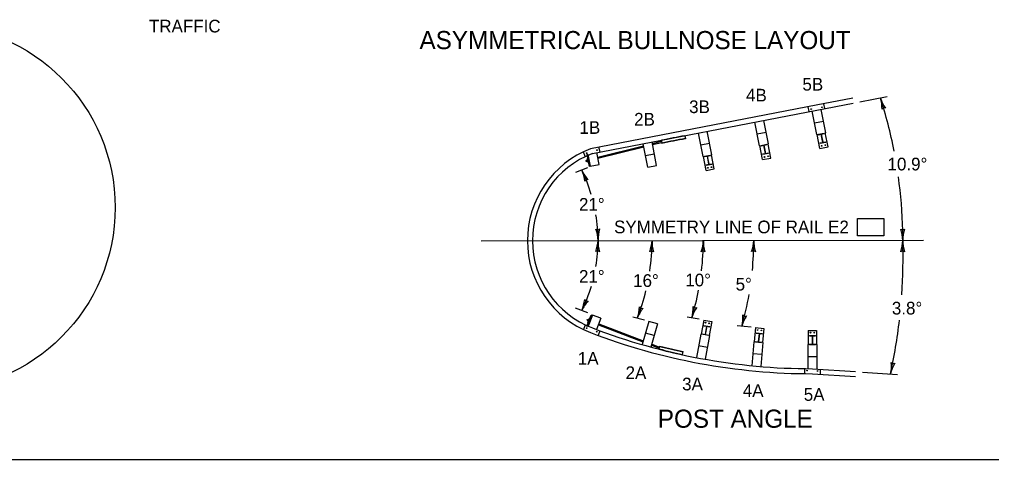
# Model space of a CAD drawing. Extents: x 503 to 668, y 294 to 394.
# Drawn here: x 586.2 to 639.8, y 293.6 to 317.8 of the extents above; entities that cross this region are included whole.
import ezdxf

# ---------------------------------------------------------------- set-up
doc = ezdxf.new("R2010")
doc.units = 0
for name, color, linetype in [('Level 1', 7, 'Continuous'), ('Level 10', 7, 'Continuous'), ('Level 2', 7, 'Continuous'), ('R_OR_NAMEBOUND_PR', 7, 'Continuous'), ('R_PL_GRAILLT_PR', 7, 'Continuous'), ('R_TS_DIM_PR', 7, 'Continuous')]:
    doc.layers.add(name, color=color, linetype=linetype)

msp = doc.modelspace()

# ---------------------------------------------------------------- linework, layer by layer
at = {"layer": 'Level 1'}
msp.add_lwpolyline([(632.458, 306.84), (633.909, 306.84), (633.909, 305.888), (632.458, 305.888)], close=True, dxfattribs=at)
at = {"layer": 'Level 2'}
for p, q in [((632.578, 313.276), (634.086, 313.566)), ((617.564, 309.631), (616.893, 309.374)), ((611.703, 305.613), (636.1, 305.658)), ((617.577, 301.642), (616.893, 301.904)), ((620.696, 301.233), (620.065, 301.41)), ((623.722, 301.292), (623.065, 301.413)), ((626.585, 300.853), (625.825, 300.923)), ((632.721, 298.381), (634.655, 298.252))]:
    msp.add_line(p, q, dxfattribs=at)
msp.add_circle((581.412, 307.452), 10.094, dxfattribs=at)
for centre, radius, start, end in [((635.585, 314.083), 1.957, 197.4754, 197.4876), ((635.585, 314.083), 1.957, 197.4876, 216.1564), ((631.851, 312.907), 1.957, 358.8347, 17.4815), ((609.359, 305.639), 25.594, 11.0966, 17.8756), ((633.941, 312.785), 0.157, 66.2622, 148.3789), ((619.021, 310.327), 1.957, 204.7056, 204.7178), ((619.021, 310.327), 1.957, 204.7178, 223.3866), ((615.465, 308.69), 1.957, 6.065, 24.7117), ((609.359, 305.639), 8.782, 16.7473, 26.1406), ((617.554, 308.832), 0.157, 73.4924, 155.6091), ((609.359, 305.639), 25.594, 1.2118, 7.8884), ((609.359, 305.639), 8.782, 0.0001, 9.2572), ((618.12, 306.383), 0.157, 230.4384, 312.5551), ((616.185, 305.582), 1.957, 1.6638, 20.3326), ((620.098, 305.696), 1.957, 163.0109, 181.6577), ((634.938, 306.383), 0.157, 229.9405, 312.0572), ((632.996, 305.599), 1.957, 1.1659, 19.8347), ((636.91, 305.679), 1.957, 162.5131, 181.1598), ((609.359, 305.639), 25.594, 0.0001, 1.2118), ((616.186, 305.722), 1.957, 338.9109, 357.5576), ((609.359, 305.639), 8.782, 350.5977, 0.0001), ((620.097, 305.556), 1.957, 177.5637, 196.2325), ((616.185, 305.582), 1.957, 1.6515, 1.6638), ((620.097, 305.556), 1.957, 177.5515, 177.5637), ((619.163, 305.704), 1.957, 339.1972, 357.844), ((609.359, 305.639), 11.76, 351.7221, 359.958), ((623.075, 305.557), 1.957, 177.8501, 196.5189), ((623.075, 305.557), 1.957, 177.8378, 177.8501), ((621.994, 305.692), 1.957, 339.7082, 358.3549), ((609.359, 305.639), 14.591, 353.3864, 359.9864), ((625.907, 305.58), 1.957, 178.361, 197.0298), ((625.907, 305.58), 1.957, 178.3488, 178.361), ((624.777, 305.696), 1.957, 339.7383, 358.385), ((609.359, 305.639), 17.374, 354.5151, 0.0053), ((628.69, 305.586), 1.957, 178.3911, 197.0599), ((628.69, 305.586), 1.957, 178.3789, 178.3911), ((632.996, 305.661), 1.957, 340.7085, 359.3552), ((604.203, 304.738), 30.763, 356.0958, 1.6794), ((636.91, 305.617), 1.957, 179.3491, 179.3613), ((636.91, 305.617), 1.957, 179.3613, 198.0301), ((632.996, 305.599), 1.957, 1.1537, 1.1659), ((618.11, 304.895), 0.157, 46.3383, 128.455), ((621.091, 304.887), 0.157, 46.6247, 128.7414), ((623.929, 304.892), 0.157, 47.1356, 129.2523), ((626.712, 304.897), 0.157, 47.1657, 129.2824), ((634.945, 304.895), 0.157, 48.1359, 130.2526), ((609.359, 305.639), 8.782, 333.8599, 343.3587), ((609.359, 305.639), 11.76, 338.57, 346.3625), ((609.359, 305.639), 14.591, 342.9783, 349.1311), ((609.359, 305.639), 17.374, 344.171, 350.1048), ((615.456, 302.567), 1.957, 335.9721, 354.6409), ((619.031, 300.973), 1.957, 137.3192, 155.966), ((617.547, 302.45), 0.157, 204.7467, 286.8634), ((618.465, 302.008), 1.957, 340.1119, 358.7807), ((620.559, 302.042), 0.157, 208.8865, 291.0032), ((621.433, 301.918), 1.957, 343.671, 2.3397), ((625.19, 300.817), 1.957, 145.0181, 163.6648), ((623.521, 302.082), 0.157, 212.4456, 294.5622), ((615.456, 302.567), 1.957, 335.9599, 335.9721), ((622.147, 300.677), 1.957, 141.4591, 160.1058), ((621.433, 301.918), 1.957, 343.6587, 343.671), ((624.18, 301.394), 1.957, 345.3838, 4.0526), ((627.968, 300.406), 1.957, 146.7309, 165.3777), ((626.262, 301.62), 0.157, 214.1584, 296.2751), ((618.465, 302.008), 1.957, 340.0997, 340.1119), ((624.18, 301.394), 1.957, 345.3716, 345.3838), ((604.203, 304.738), 30.763, 347.8778, 353.4712), ((632.367, 298.692), 1.957, 347.769, 6.4378), ((636.193, 297.863), 1.957, 149.1162, 167.7629), ((634.438, 299.005), 0.157, 216.5436, 298.6603), ((632.367, 298.692), 1.957, 347.7568, 347.769)]:
    msp.add_arc(centre, radius, start, end, dxfattribs=at)
at = {"layer": 'R_OR_NAMEBOUND_PR'}
msp.add_lwpolyline([(502.939, 293.554), (667.94, 293.554), (667.94, 393.68), (502.939, 393.68)], close=True, dxfattribs=at)
msp.add_lwpolyline([(502.939, 293.554), (667.94, 293.554), (667.94, 393.68), (502.939, 393.68)], close=True, dxfattribs=at)
at = {"layer": 'R_PL_GRAILLT_PR'}
for p, q in [((632.206, 313.486), (630.171, 313.094)), ((630.204, 312.819), (632.209, 313.205)), ((630.645, 312.903), (630.601, 313.177)), ((630.171, 313.094), (617.729, 310.689)), ((617.828, 310.43), (630.204, 312.819)), ((629.78, 312.74), (629.731, 313.009)), ((630.211, 311.471), (629.96, 312.772)), ((630.699, 311.565), (630.448, 312.866)), ((627.051, 310.861), (626.8, 312.162)), ((627.538, 310.955), (627.287, 312.256)), ((630.086, 312.121), (630.574, 312.215)), ((623.932, 310.259), (623.681, 311.56)), ((624.42, 310.353), (624.169, 311.654)), ((626.925, 311.511), (627.413, 311.605)), ((630.211, 311.471), (630.699, 311.565)), ((630.828, 310.789), (630.679, 311.561)), ((621.371, 309.765), (621.12, 311.066)), ((621.137, 310.978), (621.645, 311.105)), ((621.149, 310.918), (621.658, 311.045)), ((621.634, 311.158), (621.67, 310.989)), ((622.93, 311.407), (622.96, 311.236)), ((630.212, 311.471), (630.232, 311.475)), ((630.381, 310.703), (630.232, 311.475)), ((630.293, 311.487), (630.618, 311.549)), ((630.296, 311.469), (630.293, 311.487)), ((630.296, 311.469), (630.452, 311.499)), ((630.347, 311.479), (630.344, 311.496)), ((630.384, 311.016), (630.539, 311.046)), ((630.387, 310.999), (630.712, 311.062)), ((630.408, 311.491), (630.405, 311.508)), ((630.539, 311.046), (630.452, 311.499)), ((630.466, 311.502), (630.621, 311.532)), ((630.553, 311.049), (630.466, 311.502)), ((630.51, 311.51), (630.506, 311.528)), ((630.553, 311.049), (630.709, 311.079)), ((630.571, 311.522), (630.567, 311.54)), ((630.621, 311.532), (630.618, 311.549)), ((630.712, 311.062), (630.709, 311.079)), ((617.431, 310.259), (617.341, 310.523)), ((618.123, 310.226), (620.655, 310.858)), ((618.132, 310.165), (620.666, 310.797)), ((618.252, 310.512), (618.185, 310.777)), ((620.884, 309.671), (620.633, 310.972)), ((623.807, 310.91), (624.294, 311.004)), ((627.051, 310.861), (627.538, 310.955)), ((627.22, 310.093), (627.071, 310.865)), ((627.132, 310.877), (627.457, 310.939)), ((627.135, 310.859), (627.132, 310.877)), ((627.135, 310.859), (627.291, 310.889)), ((627.186, 310.869), (627.183, 310.886)), ((627.247, 310.881), (627.244, 310.898)), ((627.378, 310.436), (627.291, 310.889)), ((627.305, 310.892), (627.46, 310.922)), ((627.392, 310.439), (627.305, 310.892)), ((627.349, 310.9), (627.345, 310.918)), ((627.41, 310.912), (627.406, 310.93)), ((627.46, 310.922), (627.457, 310.939)), ((627.667, 310.179), (627.518, 310.951)), ((630.381, 310.703), (630.828, 310.789)), ((630.387, 310.999), (630.384, 311.016)), ((617.468, 310.043), (617.507, 310.05)), ((617.468, 310.043), (617.477, 310.004)), ((617.477, 310.004), (617.515, 310.011)), ((617.504, 310.07), (617.547, 310.078)), ((617.519, 309.991), (617.504, 310.07)), ((617.509, 310.044), (617.552, 310.053)), ((617.515, 310.016), (617.557, 310.024)), ((617.519, 309.991), (617.562, 310)), ((617.583, 310.38), (617.522, 310.369)), ((617.522, 310.369), (617.648, 309.721)), ((617.563, 310.156), (617.533, 310.15)), ((617.533, 310.15), (617.576, 309.927)), ((617.548, 310.078), (617.562, 310)), ((617.563, 310.156), (617.607, 309.933)), ((617.583, 310.38), (617.709, 309.732)), ((618.197, 309.827), (618.072, 310.478)), ((620.758, 310.321), (621.246, 310.415)), ((623.932, 310.259), (624.42, 310.353)), ((624.102, 309.491), (623.953, 310.263)), ((624.013, 310.275), (624.339, 310.338)), ((624.017, 310.257), (624.013, 310.275)), ((624.017, 310.257), (624.172, 310.287)), ((624.068, 310.267), (624.064, 310.285)), ((624.129, 310.279), (624.125, 310.296)), ((624.26, 309.835), (624.172, 310.287)), ((624.186, 310.29), (624.342, 310.32)), ((624.274, 309.837), (624.186, 310.29)), ((624.23, 310.299), (624.227, 310.316)), ((624.291, 310.31), (624.288, 310.328)), ((624.342, 310.32), (624.339, 310.338)), ((624.549, 309.577), (624.4, 310.349)), ((627.22, 310.093), (627.667, 310.179)), ((627.223, 310.406), (627.378, 310.436)), ((627.226, 310.389), (627.223, 310.406)), ((627.226, 310.389), (627.551, 310.452)), ((627.392, 310.439), (627.548, 310.469)), ((627.551, 310.452), (627.548, 310.469)), ((617.607, 309.933), (617.576, 309.927)), ((617.709, 309.732), (617.648, 309.721)), ((617.71, 309.733), (618.197, 309.827)), ((620.884, 309.671), (621.371, 309.765)), ((624.102, 309.491), (624.549, 309.577)), ((624.104, 309.805), (624.26, 309.835)), ((624.108, 309.787), (624.104, 309.805)), ((624.108, 309.787), (624.433, 309.85)), ((624.274, 309.837), (624.429, 309.867)), ((624.433, 309.85), (624.429, 309.867)), ((617.53, 300.905), (617.768, 301.522)), ((617.53, 300.905), (617.768, 301.522)), ((617.588, 300.883), (617.825, 301.499)), ((617.588, 300.883), (617.825, 301.499)), ((617.833, 301.521), (617.596, 300.902)), ((617.825, 301.499), (617.768, 301.522)), ((617.825, 301.499), (617.768, 301.522)), ((618.297, 301.343), (617.833, 301.521)), ((617.431, 300.985), (617.341, 300.721)), ((617.588, 300.883), (617.53, 300.905)), ((617.588, 300.883), (617.53, 300.905)), ((617.534, 301.235), (617.549, 301.272)), ((617.534, 301.235), (617.549, 301.272)), ((617.534, 301.235), (617.571, 301.222)), ((617.534, 301.235), (617.571, 301.222)), ((617.549, 301.272), (617.586, 301.259)), ((617.549, 301.272), (617.586, 301.259)), ((617.594, 301.277), (617.565, 301.203)), ((617.594, 301.277), (617.565, 301.203)), ((617.565, 301.203), (617.606, 301.188)), ((617.565, 301.203), (617.606, 301.188)), ((617.574, 301.227), (617.615, 301.211)), ((617.574, 301.227), (617.615, 301.211)), ((617.579, 301.119), (617.661, 301.331)), ((617.579, 301.119), (617.661, 301.331)), ((617.608, 301.108), (617.579, 301.119)), ((617.608, 301.108), (617.579, 301.119)), ((617.584, 301.254), (617.625, 301.239)), ((617.584, 301.254), (617.625, 301.239)), ((617.594, 301.277), (617.634, 301.262)), ((617.594, 301.277), (617.634, 301.262)), ((617.606, 301.188), (617.634, 301.262)), ((617.606, 301.188), (617.634, 301.262)), ((617.608, 301.108), (617.69, 301.319)), ((617.608, 301.108), (617.69, 301.319)), ((617.69, 301.319), (617.661, 301.331)), ((617.69, 301.319), (617.661, 301.331)), ((618.297, 301.343), (618.06, 300.724)), ((618.16, 300.984), (620.621, 300.04)), ((618.16, 300.984), (620.621, 300.04)), ((618.182, 301.042), (620.638, 300.1)), ((618.182, 301.042), (620.638, 300.1)), ((620.937, 301.166), (620.579, 299.89)), ((621.415, 301.032), (620.937, 301.166)), ((621.415, 301.032), (621.058, 299.756)), ((623.969, 301.246), (623.826, 300.473)), ((623.969, 301.246), (624.416, 301.164)), ((623.977, 300.95), (623.974, 300.933)), ((623.974, 300.933), (624.13, 300.904)), ((623.977, 300.95), (624.303, 300.89)), ((624.13, 300.904), (624.046, 300.451)), ((624.143, 300.902), (624.06, 300.448)), ((624.143, 300.902), (624.299, 300.873)), ((624.416, 301.164), (624.273, 300.39)), ((624.303, 300.89), (624.299, 300.873)), ((618.232, 300.661), (618.142, 300.399)), ((621.236, 300.394), (620.758, 300.528)), ((623.805, 300.477), (623.565, 299.174)), ((624.294, 300.387), (623.805, 300.477)), ((623.805, 300.477), (623.826, 300.473)), ((623.89, 300.479), (623.887, 300.462)), ((623.89, 300.479), (624.046, 300.451)), ((623.941, 300.47), (623.938, 300.453)), ((624.002, 300.459), (623.999, 300.441)), ((624.294, 300.387), (624.053, 299.084)), ((624.06, 300.448), (624.216, 300.419)), ((624.104, 300.44), (624.1, 300.422)), ((624.165, 300.429), (624.161, 300.411)), ((624.216, 300.419), (624.212, 300.402)), ((624.273, 300.39), (624.294, 300.387)), ((626.834, 300.83), (626.762, 300.047)), ((626.834, 300.83), (627.288, 300.789)), ((626.87, 300.536), (626.868, 300.518)), ((626.868, 300.518), (627.026, 300.504)), ((626.87, 300.536), (627.199, 300.506)), ((627.026, 300.504), (626.984, 300.045)), ((627.04, 300.502), (626.998, 300.043)), ((627.04, 300.502), (627.198, 300.488)), ((627.199, 300.506), (627.198, 300.488)), ((627.288, 300.789), (627.216, 300.005)), ((629.741, 300.676), (629.741, 299.89)), ((629.741, 300.676), (630.196, 300.676)), ((629.803, 300.386), (630.134, 300.386)), ((629.803, 300.386), (629.803, 300.369)), ((629.803, 300.369), (629.961, 300.369)), ((629.961, 300.369), (629.961, 299.907)), ((629.975, 300.369), (630.134, 300.369)), ((629.975, 300.369), (629.975, 299.907)), ((630.134, 300.386), (630.134, 300.369)), ((630.196, 300.676), (630.196, 299.89)), ((621.087, 299.862), (621.522, 299.695)), ((621.087, 299.862), (621.522, 299.695)), ((621.104, 299.921), (621.537, 299.755)), ((621.104, 299.921), (621.537, 299.755)), ((621.212, 299.881), (621.216, 299.878)), ((621.508, 299.642), (621.551, 299.81)), ((621.508, 299.642), (621.551, 299.81)), ((624.173, 299.735), (623.685, 299.826)), ((626.742, 300.049), (626.62, 298.73)), ((627.236, 300.003), (626.742, 300.049)), ((626.742, 300.049), (626.762, 300.047)), ((626.826, 300.059), (626.824, 300.041)), ((626.824, 300.041), (627.154, 300.011)), ((626.826, 300.059), (626.984, 300.045)), ((626.877, 300.054), (626.876, 300.037)), ((626.939, 300.049), (626.937, 300.031)), ((626.998, 300.043), (627.155, 300.029)), ((627.042, 300.039), (627.04, 300.021)), ((627.104, 300.033), (627.102, 300.016)), ((627.236, 300.003), (627.115, 298.684)), ((627.155, 300.029), (627.154, 300.011)), ((627.216, 300.005), (627.236, 300.003)), ((630.217, 299.89), (629.72, 299.89)), ((629.72, 299.89), (629.741, 299.89)), ((629.72, 299.89), (629.72, 298.565)), ((629.803, 299.907), (629.803, 299.89)), ((629.803, 299.907), (629.961, 299.907)), ((629.803, 299.89), (630.134, 299.89)), ((629.855, 299.907), (629.855, 299.89)), ((629.917, 299.907), (629.917, 299.89)), ((629.975, 299.907), (630.134, 299.907)), ((630.02, 299.907), (630.02, 299.89)), ((630.082, 299.907), (630.082, 299.89)), ((630.134, 299.907), (630.134, 299.89)), ((630.196, 299.89), (630.217, 299.89)), ((630.217, 299.89), (630.217, 298.565)), ((621.522, 299.695), (621.537, 299.755)), ((621.522, 299.695), (621.537, 299.755)), ((622.793, 299.339), (622.829, 299.508)), ((622.793, 299.339), (622.829, 299.508)), ((627.176, 299.344), (626.681, 299.389)), ((630.217, 299.227), (629.72, 299.227)), ((629.537, 298.568), (629.526, 298.291)), ((629.968, 298.565), (632.346, 298.406)), ((629.978, 298.288), (632.348, 298.13)), ((630.399, 298.536), (630.389, 298.26))]:
    msp.add_line(p, q, dxfattribs=at)
for centre in [(629.895, 312.881), (630.494, 312.98), (618.084, 310.616), (630.479, 310.848), (630.682, 310.888), (617.513, 310.446), (627.319, 310.238), (627.522, 310.278), (624.2, 309.637), (624.403, 309.676), (624.068, 301.102), (624.272, 301.064), (617.513, 300.798), (618.068, 300.608), (626.946, 300.695), (627.153, 300.676), (629.865, 300.552), (630.072, 300.552), (629.671, 298.459), (630.257, 298.437)]:
    msp.add_circle(centre, 0.0207, dxfattribs=at)
for centre, radius, start, end in [((628.651, 278.103), 33.792, 99.7473, 101.9857), ((628.651, 278.103), 33.777, 99.7473, 101.9857), ((628.651, 278.103), 33.634, 99.7473, 101.9857), ((628.651, 278.103), 33.619, 99.7473, 101.9857), ((619.672, 305.622), 5.427, 110.9851, 249.0149), ((619.672, 305.622), 5.15, 110.9851, 249.0149), ((629.968, 332.465), 34.177, 249.0149, 270.0166), ((629.968, 332.465), 33.9, 249.0149, 270), ((629.903, 332.375), 33.634, 255.6157, 257.8541), ((629.903, 332.375), 33.634, 255.6157, 257.8541), ((629.903, 332.375), 33.619, 255.6157, 257.8541), ((629.903, 332.375), 33.619, 255.6157, 257.8541), ((629.903, 332.375), 33.792, 255.6157, 257.8541), ((629.903, 332.375), 33.792, 255.6157, 257.8541), ((629.903, 332.375), 33.777, 255.6157, 257.8541), ((629.903, 332.375), 33.777, 255.6157, 257.8541)]:
    msp.add_arc(centre, radius, start, end, dxfattribs=at)

# ---------------------------------------------------------------- texts
at = {"layer": 'Level 10'}
for s, p in [('ASYMMETRICAL BULLNOSE LAYOUT', (608.293, 316.185)), ('POST ANGLE', (621.44, 295.308))]:
    msp.add_text(s, height=1, dxfattribs=at).set_placement(p)
at = {"layer": 'Level 2'}
for s, p in [('5B', (629.417, 313.899)), ('4B', (626.305, 313.298)), ('3B', (623.167, 312.659)), ('2B', (620.132, 311.97)), ('1B', (617.116, 311.513)), ('10.9°', (634.11, 309.498)), ('21°', (617.091, 307.276)), ('SYMMETRY LINE OF RAIL E2', (619.026, 306.03)), ('21°', (617.091, 303.304)), ('16°', (620.077, 303.075)), ('10°', (622.954, 303.104)), ('5°', (625.732, 302.874)), ('3.8°', (634.35, 301.553)), ('1A', (617.027, 298.786)), ('2A', (619.661, 297.992)), ('3A', (622.781, 297.369)), ('4A', (626.127, 297.008)), ('5A', (629.491, 296.793))]:
    msp.add_text(s, height=0.7, dxfattribs=at).set_placement(p)
at = {"layer": 'R_TS_DIM_PR'}
msp.add_text('TRAFFIC', height=0.7, dxfattribs=at).set_placement((593.369, 317.105))

doc.saveas('drawing.dxf')
